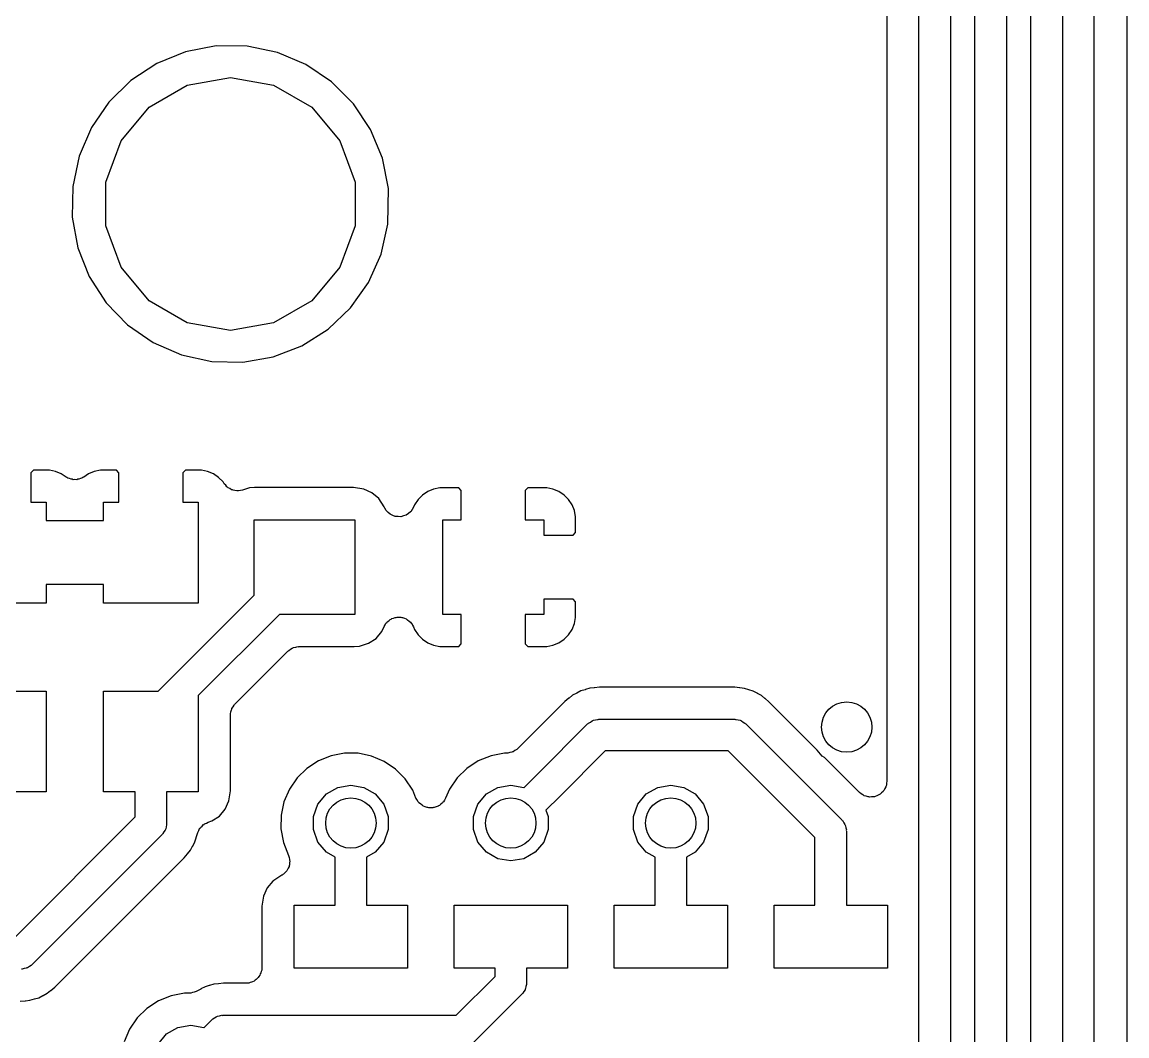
# Model space of a CAD drawing. Extents: x 100.3 to 129.7, y -169.7 to -100.3.
# Drawn here: x 120.9 to 129.67, y -121.63 to -113.58 of the extents above; entities that cross this region are included whole.
import ezdxf

# ---------------------------------------------------------------- set-up
doc = ezdxf.new("R2010")
doc.units = 0
doc.header["$MEASUREMENT"] = 0
doc.layers.add('BLACK', color=7, linetype='CONTINUOUS')

msp = doc.modelspace()

# ---------------------------------------------------------------- linework, layer by layer
at = {"layer": 'Black'}
for p, q in [((129.671, -100.456), (129.671, -131.369)), ((128.909, -122.999), (128.909, -111.482)), ((129.159, -111.43), (129.159, -123.05)), ((129.412, -123.05), (129.412, -111.436)), ((128.464, -122.808), (128.464, -111.736)), ((128.714, -111.684), (128.714, -122.86)), ((128.019, -122.618), (128.019, -111.926)), ((128.269, -111.874), (128.269, -122.669)), ((127.765, -112.084), (127.765, -119.606)), ((122.439, -113.77), (122.197, -113.816)), ((122.685, -113.772), (122.439, -113.77)), ((122.926, -113.821), (122.685, -113.772)), ((122.197, -113.816), (121.969, -113.908)), ((123.152, -113.917), (122.926, -113.821)), ((121.969, -113.908), (121.763, -114.043)), ((123.356, -114.054), (123.152, -113.917)), ((122.21, -114.082), (122.553, -114.021)), ((122.553, -114.021), (122.896, -114.082)), ((121.763, -114.043), (121.588, -114.215)), ((121.908, -114.256), (122.21, -114.082)), ((122.896, -114.082), (123.198, -114.256)), ((123.529, -114.229), (123.356, -114.054)), ((121.588, -114.215), (121.449, -114.418)), ((121.684, -114.523), (121.908, -114.256)), ((123.198, -114.256), (123.422, -114.523)), ((123.666, -114.433), (123.529, -114.229)), ((121.449, -114.418), (121.352, -114.644)), ((123.759, -114.661), (123.666, -114.433)), ((121.564, -114.851), (121.684, -114.523)), ((123.422, -114.523), (123.542, -114.851)), ((121.352, -114.644), (121.301, -114.885)), ((123.807, -114.901), (123.759, -114.661)), ((121.301, -114.885), (121.297, -115.13)), ((121.564, -115.199), (121.564, -114.851)), ((123.542, -114.851), (123.542, -115.199)), ((123.803, -115.184), (123.807, -114.901)), ((121.297, -115.13), (121.342, -115.372)), ((121.684, -115.527), (121.564, -115.199)), ((123.542, -115.199), (123.422, -115.527)), ((123.749, -115.423), (123.803, -115.184)), ((121.342, -115.372), (121.432, -115.601)), ((123.649, -115.647), (123.749, -115.423)), ((121.908, -115.794), (121.684, -115.527)), ((123.422, -115.527), (123.198, -115.794)), ((121.432, -115.601), (121.565, -115.808)), ((123.507, -115.848), (123.649, -115.647)), ((122.21, -115.968), (121.908, -115.794)), ((123.198, -115.794), (122.896, -115.968)), ((121.565, -115.808), (121.736, -115.985)), ((123.329, -116.018), (123.507, -115.848)), ((122.553, -116.029), (122.21, -115.968)), ((122.896, -115.968), (122.553, -116.029)), ((121.736, -115.985), (121.938, -116.125)), ((123.121, -116.15), (123.329, -116.018)), ((121.938, -116.125), (122.164, -116.223)), ((122.164, -116.223), (122.404, -116.276)), ((122.892, -116.239), (123.121, -116.15)), ((122.404, -116.276), (122.65, -116.281)), ((122.65, -116.281), (122.892, -116.239)), ((120.99, -117.138), (120.969, -117.159)), ((120.969, -117.159), (120.969, -117.392)), ((121.115, -117.138), (120.99, -117.138)), ((121.164, -117.148), (121.115, -117.138)), ((121.21, -117.167), (121.164, -117.148)), ((121.248, -117.192), (121.21, -117.167)), ((121.255, -117.195), (121.248, -117.192)), ((121.262, -117.2), (121.255, -117.195)), ((121.275, -117.204), (121.262, -117.2)), ((121.374, -117.2), (121.361, -117.204)), ((121.381, -117.195), (121.374, -117.2)), ((121.389, -117.192), (121.381, -117.195)), ((121.426, -117.167), (121.389, -117.192)), ((121.472, -117.148), (121.426, -117.167)), ((121.521, -117.138), (121.472, -117.148)), ((121.647, -117.138), (121.521, -117.138)), ((121.667, -117.159), (121.647, -117.138)), ((121.667, -117.392), (121.667, -117.159)), ((122.196, -117.138), (122.175, -117.159)), ((122.175, -117.159), (122.175, -117.392)), ((122.322, -117.138), (122.196, -117.138)), ((122.371, -117.148), (122.322, -117.138)), ((122.417, -117.167), (122.371, -117.148)), ((122.458, -117.195), (122.417, -117.167)), ((122.494, -117.23), (122.458, -117.195)), ((121.288, -117.21), (121.275, -117.204)), ((121.296, -117.21), (121.288, -117.21)), ((121.304, -117.213), (121.296, -117.21)), ((121.318, -117.212), (121.304, -117.213)), ((121.332, -117.213), (121.318, -117.212)), ((121.34, -117.21), (121.332, -117.213)), ((121.348, -117.21), (121.34, -117.21)), ((121.361, -117.204), (121.348, -117.21)), ((122.504, -117.246), (122.494, -117.23)), ((122.515, -117.257), (122.504, -117.246)), ((122.524, -117.269), (122.515, -117.257)), ((122.53, -117.273), (122.524, -117.269)), ((122.535, -117.278), (122.53, -117.273)), ((122.548, -117.284), (122.535, -117.278)), ((122.561, -117.293), (122.548, -117.284)), ((122.703, -117.279), (122.648, -117.297)), ((122.745, -117.276), (122.703, -117.279)), ((123.531, -117.276), (122.745, -117.276)), ((123.611, -117.288), (123.531, -117.276)), ((123.676, -117.317), (123.611, -117.288)), ((124.166, -117.288), (124.12, -117.307)), ((124.215, -117.278), (124.166, -117.288)), ((124.365, -117.278), (124.215, -117.278)), ((124.386, -117.299), (124.365, -117.278)), ((124.915, -117.278), (124.894, -117.299)), ((125.065, -117.278), (124.915, -117.278)), ((125.114, -117.288), (125.065, -117.278)), ((125.16, -117.307), (125.114, -117.288)), ((122.568, -117.294), (122.561, -117.293)), ((122.574, -117.297), (122.568, -117.294)), ((122.589, -117.299), (122.574, -117.297)), ((122.604, -117.302), (122.589, -117.299)), ((122.611, -117.301), (122.604, -117.302)), ((122.618, -117.302), (122.611, -117.301)), ((122.633, -117.299), (122.618, -117.302)), ((122.648, -117.297), (122.633, -117.299)), ((123.731, -117.363), (123.676, -117.317)), ((123.774, -117.429), (123.731, -117.363)), ((124.043, -117.37), (124.015, -117.412)), ((124.078, -117.335), (124.043, -117.37)), ((124.12, -117.307), (124.078, -117.335)), ((124.386, -117.532), (124.386, -117.299)), ((124.894, -117.299), (124.894, -117.532)), ((125.202, -117.335), (125.16, -117.307)), ((125.237, -117.37), (125.202, -117.335)), ((125.265, -117.412), (125.237, -117.37)), ((120.969, -117.392), (121.09, -117.392)), ((121.09, -117.392), (121.09, -117.538)), ((121.546, -117.538), (121.546, -117.392)), ((121.546, -117.392), (121.667, -117.392)), ((122.175, -117.392), (122.296, -117.392)), ((122.296, -117.392), (122.296, -118.192)), ((123.779, -117.439), (123.774, -117.429)), ((123.789, -117.458), (123.779, -117.439)), ((123.805, -117.473), (123.789, -117.458)), ((123.789, -117.458), (123.789, -117.458)), ((123.789, -117.458), (123.789, -117.458)), ((123.995, -117.449), (123.984, -117.467)), ((124.007, -117.43), (123.995, -117.449)), ((124.015, -117.412), (124.007, -117.43)), ((124.007, -117.43), (124.007, -117.43)), ((124.007, -117.43), (124.007, -117.43)), ((125.284, -117.458), (125.265, -117.412)), ((125.294, -117.507), (125.284, -117.458)), ((121.09, -117.538), (121.546, -117.538)), ((122.74, -118.13), (122.74, -117.532)), ((122.74, -117.532), (123.54, -117.532)), ((123.54, -117.532), (123.54, -118.282)), ((123.821, -117.488), (123.805, -117.473)), ((123.822, -117.488), (123.821, -117.488)), ((123.842, -117.497), (123.822, -117.488)), ((123.822, -117.488), (123.822, -117.488)), ((123.862, -117.505), (123.842, -117.497)), ((123.863, -117.505), (123.862, -117.505)), ((123.862, -117.505), (123.862, -117.505)), ((123.884, -117.506), (123.863, -117.505)), ((123.906, -117.507), (123.884, -117.506)), ((123.907, -117.507), (123.906, -117.507)), ((123.906, -117.507), (123.906, -117.507)), ((123.927, -117.501), (123.907, -117.507)), ((123.948, -117.494), (123.927, -117.501)), ((123.949, -117.494), (123.948, -117.494)), ((123.948, -117.494), (123.948, -117.494)), ((123.966, -117.481), (123.949, -117.494)), ((123.983, -117.467), (123.966, -117.481)), ((123.984, -117.467), (123.983, -117.467)), ((123.983, -117.467), (123.983, -117.467)), ((124.24, -118.282), (124.24, -117.532)), ((124.24, -117.532), (124.386, -117.532)), ((124.894, -117.532), (125.04, -117.532)), ((125.04, -117.532), (125.04, -117.653)), ((125.294, -117.632), (125.294, -117.507)), ((125.273, -117.653), (125.294, -117.632)), ((125.04, -117.653), (125.273, -117.653)), ((121.546, -118.046), (121.09, -118.046)), ((121.09, -118.046), (121.09, -118.192)), ((121.546, -118.192), (121.546, -118.046)), ((121.978, -118.892), (122.74, -118.13)), ((125.04, -118.161), (125.04, -118.282)), ((125.273, -118.161), (125.04, -118.161)), ((125.294, -118.182), (125.273, -118.161)), ((121.09, -118.192), (120.34, -118.192)), ((122.296, -118.192), (121.546, -118.192)), ((125.294, -118.307), (125.294, -118.182)), ((122.942, -118.282), (122.296, -118.927)), ((123.54, -118.282), (122.942, -118.282)), ((123.798, -118.342), (123.81, -118.333)), ((123.81, -118.333), (123.821, -118.323)), ((123.821, -118.323), (123.828, -118.32)), ((123.828, -118.32), (123.834, -118.316)), ((123.834, -118.316), (123.848, -118.312)), ((123.848, -118.312), (123.861, -118.306)), ((123.861, -118.306), (123.869, -118.306)), ((123.869, -118.306), (123.876, -118.304)), ((123.876, -118.304), (123.891, -118.305)), ((123.891, -118.305), (123.906, -118.304)), ((123.906, -118.304), (123.913, -118.307)), ((123.913, -118.307), (123.92, -118.307)), ((123.92, -118.307), (123.934, -118.313)), ((123.934, -118.313), (123.948, -118.318)), ((123.948, -118.318), (123.954, -118.322)), ((123.954, -118.322), (123.96, -118.325)), ((123.96, -118.325), (123.971, -118.335)), ((123.971, -118.335), (123.983, -118.344)), ((124.386, -118.282), (124.24, -118.282)), ((124.386, -118.515), (124.386, -118.282)), ((125.04, -118.282), (124.894, -118.282)), ((124.894, -118.282), (124.894, -118.515)), ((125.284, -118.356), (125.294, -118.307)), ((123.709, -118.473), (123.755, -118.418)), ((123.755, -118.418), (123.773, -118.378)), ((123.773, -118.378), (123.781, -118.366)), ((123.781, -118.366), (123.788, -118.353)), ((123.788, -118.353), (123.794, -118.348)), ((123.794, -118.348), (123.798, -118.342)), ((123.983, -118.344), (123.987, -118.351)), ((123.987, -118.351), (123.992, -118.356)), ((123.992, -118.356), (123.998, -118.369)), ((123.998, -118.369), (124.006, -118.382)), ((124.006, -118.382), (124.015, -118.402)), ((124.015, -118.402), (124.043, -118.444)), ((125.237, -118.444), (125.265, -118.402)), ((125.265, -118.402), (125.284, -118.356)), ((123.577, -118.535), (123.649, -118.512)), ((123.649, -118.512), (123.709, -118.473)), ((124.043, -118.444), (124.078, -118.479)), ((124.078, -118.479), (124.12, -118.507)), ((124.12, -118.507), (124.166, -118.526)), ((124.365, -118.536), (124.386, -118.515)), ((124.894, -118.515), (124.915, -118.536)), ((125.114, -118.526), (125.16, -118.507)), ((125.16, -118.507), (125.202, -118.479)), ((125.202, -118.479), (125.237, -118.444)), ((122.59, -118.993), (123.008, -118.575)), ((123.008, -118.575), (123.013, -118.572)), ((123.013, -118.572), (123.016, -118.568)), ((123.016, -118.568), (123.03, -118.559)), ((123.03, -118.559), (123.044, -118.55)), ((123.044, -118.55), (123.049, -118.548)), ((123.049, -118.548), (123.054, -118.546)), ((123.054, -118.546), (123.071, -118.543)), ((123.071, -118.543), (123.087, -118.538)), ((123.087, -118.538), (123.092, -118.539)), ((123.092, -118.539), (123.098, -118.538)), ((123.098, -118.538), (123.535, -118.538)), ((123.535, -118.538), (123.577, -118.535)), ((124.166, -118.526), (124.215, -118.536)), ((124.215, -118.536), (124.365, -118.536)), ((124.915, -118.536), (125.065, -118.536)), ((125.065, -118.536), (125.114, -118.526)), ((125.442, -118.866), (125.406, -118.869)), ((125.443, -118.865), (125.442, -118.866)), ((125.484, -118.861), (125.443, -118.865)), ((125.443, -118.865), (125.443, -118.865)), ((126.557, -118.861), (125.484, -118.861)), ((126.596, -118.866), (126.557, -118.861)), ((126.557, -118.861), (126.557, -118.861)), ((126.597, -118.866), (126.596, -118.866)), ((126.598, -118.866), (126.597, -118.866)), ((126.634, -118.87), (126.598, -118.866)), ((120.34, -118.892), (121.09, -118.892)), ((121.09, -118.892), (121.09, -119.692)), ((121.546, -119.692), (121.546, -118.892)), ((121.546, -118.892), (121.978, -118.892)), ((122.296, -118.927), (122.296, -119.692)), ((125.241, -118.948), (125.209, -118.973)), ((125.242, -118.947), (125.241, -118.947)), ((125.241, -118.947), (125.241, -118.948)), ((125.27, -118.924), (125.242, -118.947)), ((125.302, -118.907), (125.27, -118.924)), ((125.303, -118.907), (125.302, -118.907)), ((125.302, -118.907), (125.302, -118.907)), ((125.335, -118.89), (125.303, -118.907)), ((125.37, -118.88), (125.335, -118.89)), ((125.371, -118.879), (125.37, -118.88)), ((125.406, -118.869), (125.371, -118.879)), ((125.371, -118.879), (125.371, -118.879)), ((126.668, -118.881), (126.634, -118.87)), ((126.669, -118.881), (126.668, -118.881)), ((126.67, -118.881), (126.669, -118.881)), ((126.704, -118.892), (126.67, -118.881)), ((126.736, -118.909), (126.704, -118.892)), ((126.737, -118.909), (126.736, -118.909)), ((126.737, -118.91), (126.737, -118.909)), ((126.769, -118.927), (126.737, -118.91)), ((126.797, -118.95), (126.769, -118.927)), ((126.798, -118.951), (126.797, -118.95)), ((126.829, -118.977), (126.798, -118.951)), ((126.798, -118.951), (126.798, -118.951)), ((122.557, -119.056), (122.56, -119.04)), ((122.56, -119.04), (122.563, -119.035)), ((122.563, -119.035), (122.564, -119.03)), ((122.564, -119.03), (122.574, -119.016)), ((122.574, -119.016), (122.582, -119.002)), ((122.582, -119.002), (122.586, -118.998)), ((122.586, -118.998), (122.59, -118.993)), ((125.209, -118.973), (124.834, -119.348)), ((127.212, -119.36), (126.829, -118.977)), ((122.552, -119.083), (122.553, -119.078)), ((122.552, -119.683), (122.552, -119.083)), ((122.553, -119.072), (122.557, -119.056)), ((122.553, -119.078), (122.553, -119.072)), ((125.411, -119.137), (125.425, -119.127)), ((125.425, -119.127), (125.43, -119.126)), ((125.43, -119.126), (125.435, -119.123)), ((125.435, -119.123), (125.451, -119.12)), ((125.451, -119.12), (125.467, -119.116)), ((125.467, -119.116), (125.472, -119.116)), ((125.472, -119.116), (125.478, -119.115)), ((125.478, -119.115), (126.557, -119.115)), ((126.557, -119.115), (126.562, -119.116)), ((126.562, -119.116), (126.568, -119.116)), ((126.568, -119.116), (126.584, -119.12)), ((126.584, -119.12), (126.6, -119.123)), ((126.6, -119.123), (126.605, -119.126)), ((126.605, -119.126), (126.61, -119.127)), ((126.61, -119.127), (126.623, -119.137)), ((124.991, -119.551), (125.389, -119.152)), ((125.389, -119.152), (125.394, -119.149)), ((125.394, -119.149), (125.397, -119.145)), ((125.397, -119.145), (125.411, -119.137)), ((126.623, -119.137), (126.637, -119.145)), ((126.637, -119.145), (126.641, -119.149)), ((126.641, -119.149), (126.645, -119.152)), ((126.645, -119.152), (127.407, -119.914)), ((123.459, -119.385), (123.352, -119.405)), ((123.567, -119.385), (123.459, -119.385)), ((123.674, -119.407), (123.567, -119.385)), ((124.729, -119.385), (124.622, -119.405)), ((124.744, -119.385), (124.729, -119.385)), ((124.75, -119.384), (124.744, -119.385)), ((124.756, -119.384), (124.75, -119.384)), ((124.771, -119.38), (124.756, -119.384)), ((124.787, -119.377), (124.771, -119.38)), ((124.793, -119.374), (124.787, -119.377)), ((124.798, -119.373), (124.793, -119.374)), ((124.812, -119.364), (124.798, -119.373)), ((124.826, -119.356), (124.812, -119.364)), ((124.83, -119.351), (124.826, -119.356)), ((124.834, -119.348), (124.83, -119.351)), ((125.529, -119.365), (125.167, -119.727)), ((126.505, -119.365), (125.529, -119.365)), ((127.194, -120.054), (126.505, -119.365)), ((127.252, -119.408), (127.212, -119.36)), ((123.251, -119.446), (123.16, -119.505)), ((123.352, -119.405), (123.251, -119.446)), ((123.774, -119.449), (123.674, -119.407)), ((123.864, -119.51), (123.774, -119.449)), ((124.521, -119.446), (124.43, -119.505)), ((124.622, -119.405), (124.521, -119.446)), ((127.271, -119.418), (127.252, -119.408)), ((127.549, -119.696), (127.271, -119.418)), ((123.16, -119.505), (123.083, -119.581)), ((123.94, -119.587), (123.864, -119.51)), ((124.43, -119.505), (124.353, -119.581)), ((124.884, -119.657), (124.991, -119.551)), ((124.991, -119.551), (124.991, -119.551)), ((123.083, -119.581), (123.021, -119.671)), ((123.315, -119.708), (123.406, -119.656)), ((123.406, -119.656), (123.509, -119.638)), ((123.509, -119.638), (123.612, -119.656)), ((123.612, -119.656), (123.703, -119.708)), ((124.001, -119.678), (123.94, -119.587)), ((124.353, -119.581), (124.291, -119.671)), ((124.585, -119.708), (124.676, -119.656)), ((124.676, -119.656), (124.779, -119.638)), ((124.779, -119.638), (124.882, -119.656)), ((124.882, -119.656), (124.884, -119.657)), ((125.855, -119.708), (125.946, -119.656)), ((125.946, -119.656), (126.049, -119.638)), ((126.049, -119.638), (126.152, -119.656)), ((126.152, -119.656), (126.243, -119.708)), ((127.758, -119.65), (127.75, -119.664)), ((127.759, -119.644), (127.758, -119.65)), ((127.761, -119.639), (127.759, -119.644)), ((127.763, -119.623), (127.761, -119.639)), ((127.765, -119.606), (127.763, -119.623)), ((121.09, -119.692), (120.84, -119.692)), ((121.796, -119.692), (121.546, -119.692)), ((121.796, -119.89), (121.796, -119.692)), ((122.296, -119.692), (122.046, -119.692)), ((122.046, -119.692), (122.046, -119.942)), ((122.541, -119.763), (122.552, -119.683)), ((123.021, -119.671), (122.978, -119.771)), ((123.248, -119.788), (123.315, -119.708)), ((123.703, -119.708), (123.77, -119.788)), ((124.026, -119.741), (124.001, -119.678)), ((124.035, -119.754), (124.026, -119.741)), ((124.261, -119.742), (124.252, -119.756)), ((124.291, -119.671), (124.261, -119.742)), ((124.518, -119.788), (124.585, -119.708)), ((125.167, -119.727), (125.058, -119.837)), ((125.167, -119.727), (125.167, -119.727)), ((125.788, -119.788), (125.855, -119.708)), ((126.243, -119.708), (126.31, -119.788)), ((127.562, -119.706), (127.549, -119.696)), ((127.575, -119.716), (127.562, -119.706)), ((127.58, -119.718), (127.575, -119.716)), ((127.585, -119.722), (127.58, -119.718)), ((127.601, -119.726), (127.585, -119.722)), ((127.616, -119.731), (127.601, -119.726)), ((127.622, -119.731), (127.616, -119.731)), ((127.627, -119.733), (127.622, -119.731)), ((127.644, -119.731), (127.627, -119.733)), ((127.661, -119.731), (127.644, -119.731)), ((127.666, -119.73), (127.661, -119.731)), ((127.671, -119.729), (127.666, -119.73)), ((127.686, -119.722), (127.671, -119.729)), ((127.702, -119.716), (127.686, -119.722)), ((127.706, -119.713), (127.702, -119.716)), ((127.711, -119.71), (127.706, -119.713)), ((127.723, -119.699), (127.711, -119.71)), ((127.736, -119.688), (127.723, -119.699)), ((127.739, -119.683), (127.736, -119.688)), ((127.743, -119.679), (127.739, -119.683)), ((127.75, -119.664), (127.743, -119.679)), ((122.465, -119.883), (122.512, -119.828)), ((122.512, -119.828), (122.541, -119.763)), ((122.978, -119.771), (122.956, -119.877)), ((123.212, -119.887), (123.248, -119.788)), ((123.77, -119.788), (123.806, -119.887)), ((124.042, -119.768), (124.035, -119.754)), ((124.047, -119.772), (124.042, -119.768)), ((124.05, -119.778), (124.047, -119.772)), ((124.063, -119.787), (124.05, -119.778)), ((124.074, -119.798), (124.063, -119.787)), ((124.08, -119.801), (124.074, -119.798)), ((124.085, -119.805), (124.08, -119.801)), ((124.1, -119.809), (124.085, -119.805)), ((124.115, -119.816), (124.1, -119.809)), ((124.121, -119.816), (124.115, -119.816)), ((124.127, -119.818), (124.121, -119.816)), ((124.143, -119.817), (124.127, -119.818)), ((124.159, -119.818), (124.143, -119.817)), ((124.165, -119.816), (124.159, -119.818)), ((124.171, -119.816), (124.165, -119.816)), ((124.186, -119.81), (124.171, -119.816)), ((124.201, -119.805), (124.186, -119.81)), ((124.206, -119.802), (124.201, -119.805)), ((124.212, -119.799), (124.206, -119.802)), ((124.224, -119.789), (124.212, -119.799)), ((124.236, -119.779), (124.224, -119.789)), ((124.24, -119.774), (124.236, -119.779)), ((124.244, -119.77), (124.24, -119.774)), ((124.252, -119.756), (124.244, -119.77)), ((124.482, -119.887), (124.518, -119.788)), ((125.752, -119.887), (125.788, -119.788)), ((126.31, -119.788), (126.346, -119.887)), ((120.838, -120.849), (121.796, -119.89)), ((122.405, -119.922), (122.465, -119.883)), ((122.956, -119.877), (122.954, -119.986)), ((123.212, -119.991), (123.212, -119.887)), ((123.806, -119.887), (123.806, -119.991)), ((124.482, -119.991), (124.482, -119.887)), ((125.058, -119.837), (125.076, -119.887)), ((125.076, -119.887), (125.076, -119.991)), ((125.752, -119.991), (125.752, -119.887)), ((126.346, -119.887), (126.346, -119.991)), ((127.407, -119.914), (127.411, -119.919)), ((127.411, -119.919), (127.415, -119.922)), ((122.035, -119.995), (122.025, -120.008)), ((122.036, -119.99), (122.035, -119.995)), ((122.039, -119.985), (122.036, -119.99)), ((122.042, -119.969), (122.039, -119.985)), ((122.046, -119.953), (122.042, -119.969)), ((122.046, -119.942), (122.046, -119.947)), ((122.046, -119.947), (122.046, -119.953)), ((122.294, -120.014), (122.302, -119.999)), ((122.302, -119.999), (122.308, -119.983)), ((122.308, -119.983), (122.312, -119.979)), ((122.312, -119.979), (122.314, -119.975)), ((122.314, -119.975), (122.327, -119.963)), ((122.327, -119.963), (122.338, -119.951)), ((122.338, -119.951), (122.343, -119.949)), ((122.343, -119.949), (122.347, -119.945)), ((122.347, -119.945), (122.362, -119.939)), ((122.362, -119.939), (122.377, -119.931)), ((122.377, -119.931), (122.405, -119.922)), ((122.954, -119.986), (122.974, -120.092)), ((123.248, -120.09), (123.212, -119.991)), ((123.806, -119.991), (123.77, -120.09)), ((124.518, -120.09), (124.482, -119.991)), ((125.076, -119.991), (125.04, -120.09)), ((125.788, -120.09), (125.752, -119.991)), ((126.346, -119.991), (126.31, -120.09)), ((127.415, -119.922), (127.423, -119.936)), ((127.423, -119.936), (127.432, -119.95)), ((127.432, -119.95), (127.434, -119.955)), ((127.434, -119.955), (127.436, -119.96)), ((127.436, -119.96), (127.439, -119.976)), ((127.439, -119.976), (127.444, -119.992)), ((127.444, -119.992), (127.443, -119.997)), ((127.443, -119.997), (127.444, -120.002)), ((127.444, -120.002), (127.444, -120.59)), ((122.01, -120.03), (120.978, -121.062)), ((122.013, -120.026), (122.01, -120.03)), ((122.017, -120.022), (122.013, -120.026)), ((122.025, -120.008), (122.017, -120.022)), ((122.253, -120.121), (122.27, -120.089)), ((122.27, -120.089), (122.281, -120.055)), ((122.281, -120.053), (122.294, -120.014)), ((122.281, -120.054), (122.281, -120.053)), ((122.281, -120.055), (122.281, -120.054)), ((122.974, -120.092), (123.015, -120.197)), ((123.315, -120.17), (123.248, -120.09)), ((123.77, -120.09), (123.703, -120.17)), ((124.585, -120.17), (124.518, -120.09)), ((125.04, -120.09), (124.973, -120.17)), ((125.855, -120.17), (125.788, -120.09)), ((126.31, -120.09), (126.243, -120.17)), ((127.194, -120.59), (127.194, -120.054)), ((122.185, -120.214), (122.211, -120.183)), ((122.211, -120.183), (122.212, -120.182)), ((122.211, -120.183), (122.211, -120.183)), ((122.212, -120.182), (122.235, -120.154)), ((122.235, -120.154), (122.252, -120.122)), ((122.252, -120.122), (122.253, -120.122)), ((122.253, -120.122), (122.253, -120.121)), ((123.384, -120.209), (123.315, -120.17)), ((123.703, -120.17), (123.634, -120.209)), ((124.676, -120.222), (124.585, -120.17)), ((124.973, -120.17), (124.882, -120.222)), ((125.924, -120.209), (125.855, -120.17)), ((126.243, -120.17), (126.174, -120.209)), ((121.158, -121.242), (122.185, -120.214)), ((123.015, -120.197), (123.018, -120.212)), ((123.018, -120.212), (123.023, -120.227)), ((123.022, -120.256), (123.021, -120.272)), ((123.024, -120.24), (123.022, -120.256)), ((123.023, -120.227), (123.023, -120.234)), ((123.023, -120.234), (123.024, -120.24)), ((123.384, -120.59), (123.384, -120.209)), ((123.634, -120.209), (123.634, -120.59)), ((124.779, -120.24), (124.676, -120.222)), ((124.882, -120.222), (124.779, -120.24)), ((125.924, -120.59), (125.924, -120.209)), ((126.174, -120.209), (126.174, -120.59)), ((122.962, -120.352), (122.89, -120.399)), ((122.964, -120.352), (122.962, -120.352)), ((122.968, -120.347), (122.964, -120.352)), ((122.974, -120.345), (122.968, -120.347)), ((122.985, -120.333), (122.974, -120.345)), ((122.997, -120.322), (122.985, -120.333)), ((123, -120.317), (122.997, -120.322)), ((123.004, -120.312), (123, -120.317)), ((123.01, -120.297), (123.004, -120.312)), ((123.018, -120.283), (123.01, -120.297)), ((123.021, -120.272), (123.018, -120.277)), ((123.018, -120.277), (123.018, -120.283)), ((122.89, -120.399), (122.844, -120.454)), ((122.815, -120.519), (122.803, -120.599)), ((122.844, -120.454), (122.815, -120.519)), ((122.803, -120.599), (122.803, -121.084)), ((123.059, -121.09), (123.059, -120.59)), ((123.059, -120.59), (123.384, -120.59)), ((123.634, -120.59), (123.959, -120.59)), ((123.959, -120.59), (123.959, -121.09)), ((124.329, -121.09), (124.329, -120.59)), ((124.329, -120.59), (125.229, -120.59)), ((125.229, -120.59), (125.229, -121.09)), ((125.599, -121.09), (125.599, -120.59)), ((125.599, -120.59), (125.924, -120.59)), ((126.174, -120.59), (126.499, -120.59)), ((126.499, -120.59), (126.499, -121.09)), ((126.869, -121.09), (126.869, -120.59)), ((126.869, -120.59), (127.194, -120.59)), ((127.444, -120.59), (127.769, -120.59)), ((127.769, -120.59), (127.769, -121.09)), ((120.9, -121.099), (120.895, -121.098)), ((120.916, -121.094), (120.9, -121.099)), ((120.932, -121.091), (120.916, -121.094)), ((120.937, -121.089), (120.932, -121.091)), ((120.942, -121.087), (120.937, -121.089)), ((120.956, -121.078), (120.942, -121.087)), ((120.97, -121.07), (120.956, -121.078)), ((120.973, -121.066), (120.97, -121.07)), ((120.978, -121.062), (120.973, -121.066)), ((122.786, -121.147), (122.779, -121.156)), ((122.79, -121.137), (122.786, -121.147)), ((122.795, -121.127), (122.79, -121.137)), ((122.797, -121.116), (122.795, -121.127)), ((122.801, -121.106), (122.797, -121.116)), ((122.803, -121.084), (122.801, -121.095)), ((122.801, -121.095), (122.801, -121.106)), ((123.959, -121.09), (123.059, -121.09)), ((124.654, -121.09), (124.329, -121.09)), ((124.654, -121.157), (124.654, -121.09)), ((125.229, -121.09), (124.904, -121.09)), ((124.904, -121.09), (124.904, -121.209)), ((126.499, -121.09), (125.599, -121.09)), ((127.769, -121.09), (126.869, -121.09)), ((122.385, -121.229), (122.351, -121.239)), ((122.386, -121.229), (122.385, -121.229)), ((122.387, -121.229), (122.386, -121.229)), ((122.421, -121.218), (122.387, -121.229)), ((122.458, -121.215), (122.421, -121.218)), ((122.459, -121.215), (122.458, -121.215)), ((122.458, -121.215), (122.458, -121.215)), ((122.499, -121.211), (122.459, -121.215)), ((122.676, -121.211), (122.499, -121.211)), ((122.687, -121.209), (122.676, -121.211)), ((122.698, -121.209), (122.687, -121.209)), ((122.709, -121.205), (122.698, -121.209)), ((122.72, -121.203), (122.709, -121.205)), ((122.729, -121.198), (122.72, -121.203)), ((122.74, -121.194), (122.729, -121.198)), ((122.748, -121.187), (122.74, -121.194)), ((122.758, -121.181), (122.748, -121.187)), ((122.765, -121.173), (122.758, -121.181)), ((122.773, -121.166), (122.765, -121.173)), ((122.779, -121.156), (122.773, -121.166)), ((124.346, -121.465), (124.654, -121.157)), ((124.904, -121.22), (124.899, -121.236)), ((124.904, -121.209), (124.903, -121.214)), ((124.903, -121.214), (124.904, -121.22)), ((121.032, -121.325), (121.064, -121.308)), ((121.064, -121.308), (121.065, -121.308)), ((121.065, -121.307), (121.097, -121.29)), ((121.065, -121.308), (121.065, -121.307)), ((121.097, -121.29), (121.125, -121.268)), ((121.125, -121.268), (121.126, -121.267)), ((121.126, -121.267), (121.158, -121.242)), ((121.126, -121.267), (121.126, -121.267)), ((122.082, -121.31), (121.981, -121.351)), ((122.189, -121.29), (122.082, -121.31)), ((122.222, -121.29), (122.189, -121.29)), ((122.23, -121.288), (122.222, -121.29)), ((122.239, -121.289), (122.23, -121.288)), ((122.252, -121.285), (122.239, -121.289)), ((122.265, -121.282), (122.252, -121.285)), ((122.273, -121.278), (122.265, -121.282)), ((122.281, -121.276), (122.273, -121.278)), ((122.317, -121.257), (122.281, -121.276)), ((122.318, -121.256), (122.317, -121.257)), ((122.319, -121.256), (122.318, -121.256)), ((122.351, -121.239), (122.319, -121.256)), ((124.867, -121.297), (124.486, -121.678)), ((124.871, -121.293), (124.867, -121.297)), ((124.875, -121.289), (124.871, -121.293)), ((124.883, -121.275), (124.875, -121.289)), ((124.892, -121.262), (124.883, -121.275)), ((124.894, -121.257), (124.892, -121.262)), ((124.896, -121.252), (124.894, -121.257)), ((124.899, -121.236), (124.896, -121.252)), ((120.883, -121.353), (120.924, -121.349)), ((120.924, -121.349), (120.924, -121.349)), ((120.924, -121.349), (120.925, -121.349)), ((120.925, -121.349), (120.961, -121.346)), ((120.961, -121.346), (120.996, -121.335)), ((120.996, -121.335), (120.996, -121.335)), ((120.996, -121.335), (120.997, -121.335)), ((120.997, -121.335), (121.032, -121.325)), ((121.89, -121.41), (121.813, -121.486)), ((121.981, -121.351), (121.89, -121.41)), ((121.813, -121.486), (121.751, -121.576)), ((122.405, -121.502), (122.409, -121.498)), ((122.409, -121.498), (122.413, -121.494)), ((122.413, -121.494), (122.427, -121.486)), ((122.427, -121.486), (122.44, -121.477)), ((122.44, -121.477), (122.445, -121.475)), ((122.445, -121.475), (122.45, -121.473)), ((122.45, -121.473), (122.466, -121.47)), ((122.466, -121.47), (122.482, -121.465)), ((122.482, -121.465), (122.488, -121.466)), ((122.488, -121.466), (122.493, -121.465)), ((122.493, -121.465), (124.346, -121.465)), ((121.751, -121.576), (121.708, -121.676)), ((122.045, -121.613), (122.136, -121.561)), ((122.136, -121.561), (122.239, -121.543)), ((122.239, -121.543), (122.342, -121.561)), ((122.342, -121.561), (122.344, -121.562)), ((122.344, -121.562), (122.405, -121.502)), ((121.978, -121.693), (122.045, -121.613))]:
    msp.add_line(p, q, dxfattribs=at)
for centre in [(127.446, -119.177), (123.509, -119.939), (124.779, -119.939), (126.049, -119.939)]:
    msp.add_circle(centre, 0.2, dxfattribs=at)

doc.saveas('drawing.dxf')
